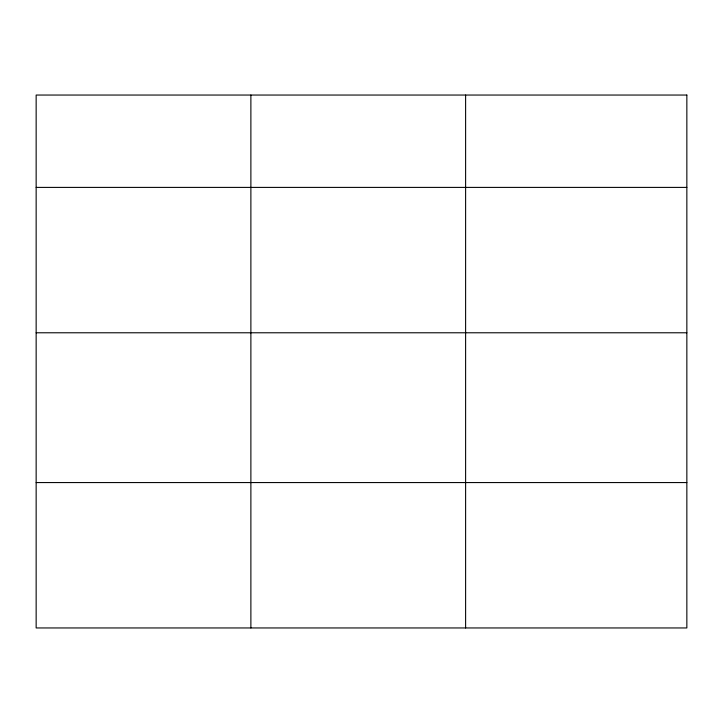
<?xml version="1.0" encoding="UTF-8"?>
<svg xmlns="http://www.w3.org/2000/svg" width="723" height="723" viewBox="0 0 723 723"><rect width="100%" height="100%" fill="white"/><g stroke="black" fill="none" stroke-linecap="round" stroke-linejoin="round"><path stroke-width="1.08" d="M36.15 187.402L686.85 187.402M36.15 332.779L686.85 332.779M36.15 482.566L686.85 482.566M465.612 95.047L465.612 627.953M250.881 95.047L250.881 627.953M686.85 95.047L36.15 95.047L36.15 627.953L686.85 627.953L686.85 95.047"/></g></svg>
